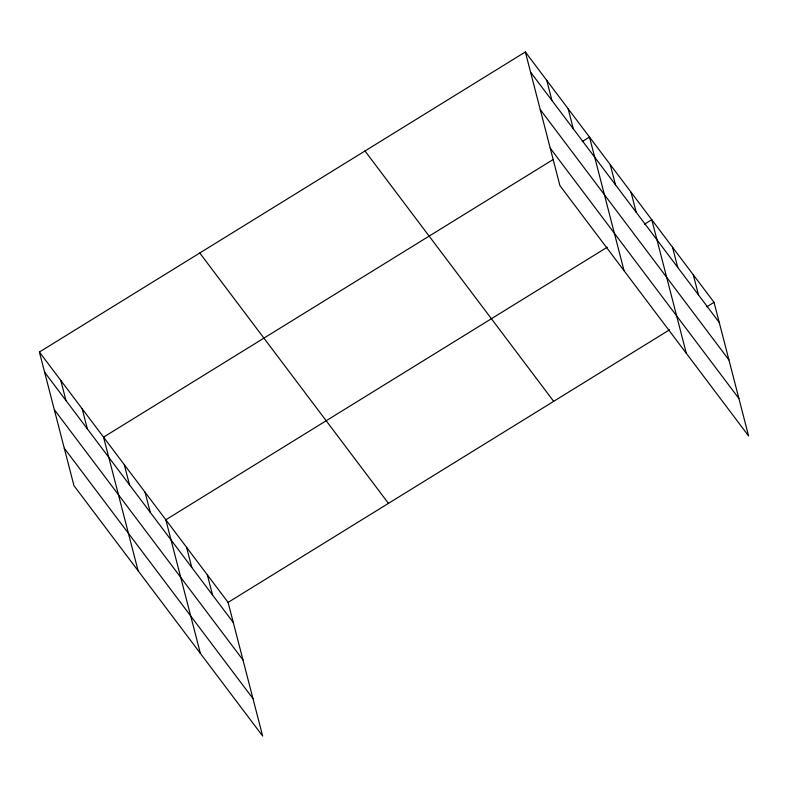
<?xml version="1.0" encoding="UTF-8"?>
<svg xmlns="http://www.w3.org/2000/svg" width="788" height="788" viewBox="0 0 788 788"><rect width="100%" height="100%" fill="white"/><g stroke="black" fill="none" stroke-linecap="round" stroke-linejoin="round"><path stroke-width="1.18" d="M39.4 352.029L228.087 602.396L262.65 736.041L73.964 485.674L39.4 352.029L525.35 51.959L714.036 302.326L748.6 435.971L559.913 185.604L525.35 51.959M553.294 159.442L103.553 437.153L138.117 570.798M582.263 141.554L589.503 137.082L624.066 270.727M607.282 247.176L165.825 519.775L200.388 653.419M644.525 224.176L651.765 219.704L686.328 353.349M228.087 602.396L669.544 329.798M706.797 306.798L714.036 302.326M530.56 72.112L719.247 322.479M540.243 109.562L728.93 359.929M550.231 148.154L738.917 398.521M364.982 150.981L553.668 401.348M199.768 253.007L388.454 503.374M44.611 372.182L233.297 622.55M54.303 409.632L242.99 659.999M64.281 448.224L252.968 698.592M693.282 274.785L698.493 294.939M672.528 247.245L677.739 267.398M631.011 192.164L636.221 212.317M610.257 164.623L615.467 184.776M568.118 108.705L573.329 128.858M546.734 80.337L551.945 100.49M207.333 574.856L212.543 595.009M186.579 547.315L191.789 567.468M145.061 492.234L150.281 512.387M124.307 464.693L129.518 484.847M82.169 408.775L87.379 428.928M60.784 380.397L65.995 400.56"/></g></svg>
